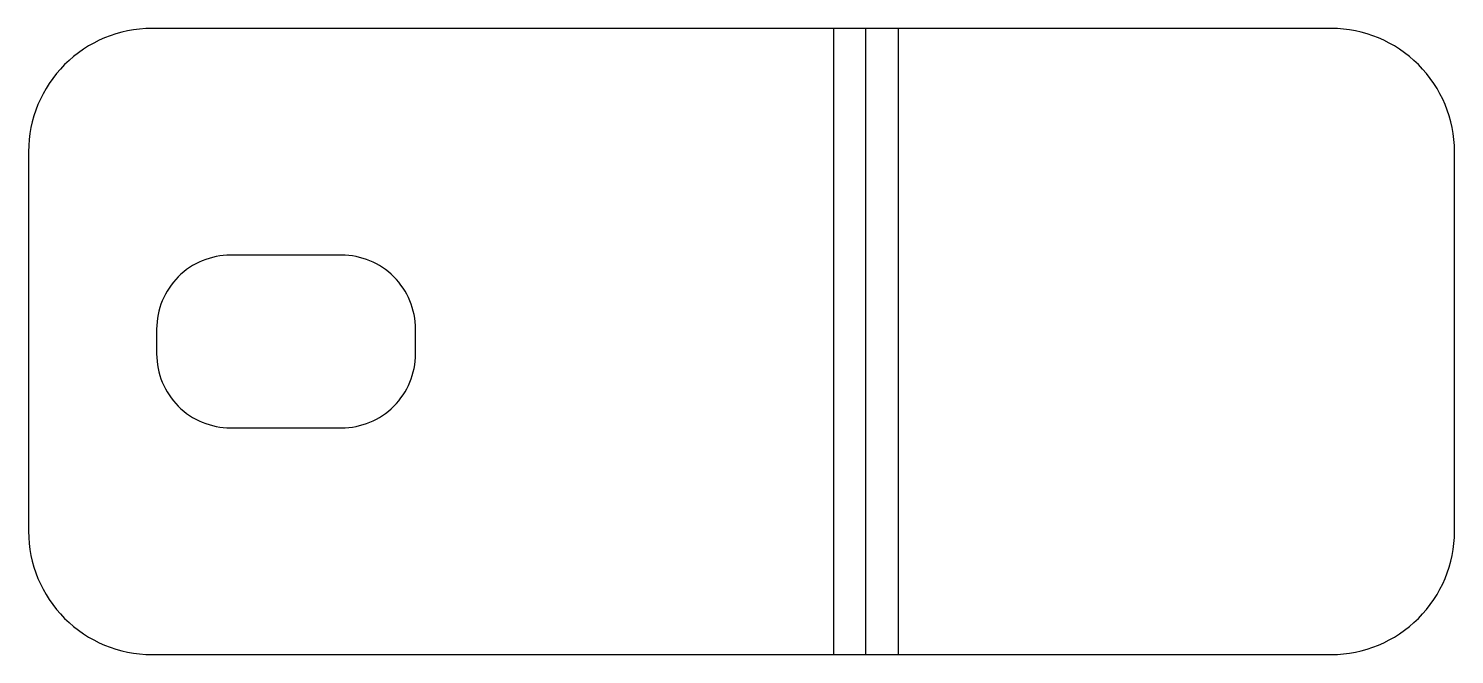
# Model space of a CAD drawing. Header units: millimetres. Extents: x -5 to 52.8, y 0 to 25.4.
import ezdxf

# ---------------------------------------------------------------- set-up
doc = ezdxf.new("R2010")
doc.units = ezdxf.units.MM

msp = doc.modelspace()

# ---------------------------------------------------------------- linework, layer by layer
at = {"layer": 'BEND'}
msp.add_line((28.972, 0), (28.972, 25.4), dxfattribs=at)
at = {"layer": 'BEND_EXTENT'}
for p, q in [((27.663, 0), (27.663, 25.4)), ((30.281, 25.4), (30.281, 0))]:
    msp.add_line(p, q, dxfattribs=at)
at = {"layer": 'INTERIOR_PROFILES'}
msp.add_lwpolyline([(0.198, 12.196, 0.414214), (3.198, 9.196), (7.698, 9.196, 0.414214), (10.698, 12.196), (10.698, 13.204, 0.414214), (7.698, 16.204), (3.198, 16.204, 0.414214), (0.198, 13.204)], format="xyb", close=True, dxfattribs=at)
at = {"layer": 'OUTER_PROFILES'}
msp.add_lwpolyline([(0, 0), (47.844, 0, 0.414214), (52.844, 5), (52.844, 20.4, 0.414214), (47.844, 25.4), (0, 25.4, 0.414214), (-5, 20.4), (-5, 5, 0.414214)], format="xyb", close=True, dxfattribs=at)

doc.saveas('drawing.dxf')
